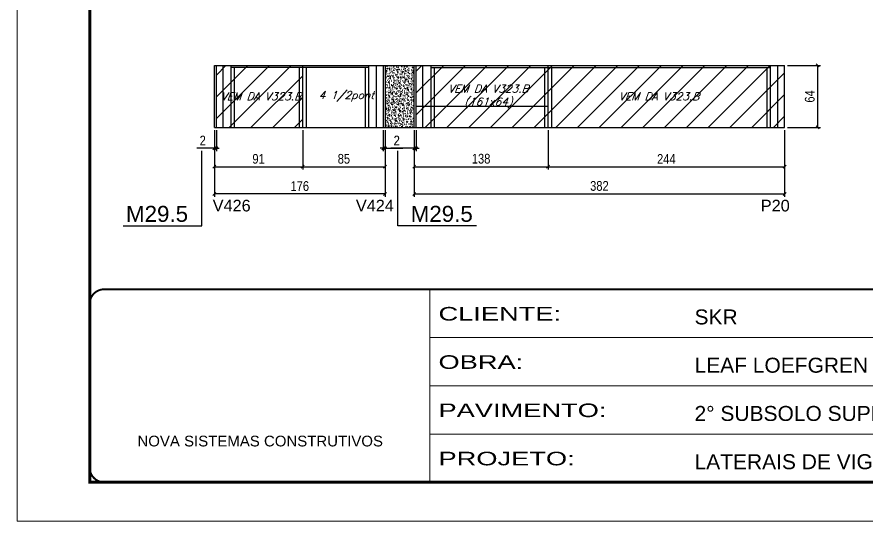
# Model space of a CAD drawing. Extents: x 3309 to 9590, y -2522 to 15424.
# Drawn here: x 4908 to 5784, y 8964 to 9484 of the extents above; entities that cross this region are included whole.
import ezdxf

# ---------------------------------------------------------------- set-up
doc = ezdxf.new("R2010")
doc.units = 0
doc.linetypes.add('CONTINUO', pattern=[0])
doc.linetypes.add('DASHED', pattern=[0.75, 0.5, -0.25])
for name, color, linetype in [('5', 5, 'Continuous'), ('COTA', 241, 'Continuous'), ('NOMENCLATURA', 7, 'Continuous'), ('Painéis', 200, 'Continuous'), ('SARR_2.2x7', 40, 'Continuous'), ('SARR_3.5x7', 81, 'Continuous'), ('texto', 7, 'Continuous')]:
    doc.layers.add(name, color=color, linetype=linetype)
for name, color, linetype, lineweight in [('Folhas', 255, 'Continuous', 9), ('Hachura', 251, 'Continuous', 9), ('SARRAFO DE PRESSAO', 251, 'DASHED', 9)]:
    doc.layers.add(name, color=color, linetype=linetype, lineweight=lineweight)
doc.styles.add('ARIAL', font='arial.ttf')
doc.styles.add('COTA TECNICA', font='techl___.ttf', dxfattribs={"height": 10})
doc.styles.add('Romans', font='romans.shx')
doc.styles.get("Standard").update_dxf_attribs({"font": 'arial.ttf'})
doc.styles.add('Tecnologia', font='')
doc.styles.get('Tecnologia').set_extended_font_data('Forgotten Futurist')
doc.dimstyles.new('PAINEL', dxfattribs={"dimtxt": 10, "dimasz": 3, "dimexe": 3, "dimexo": 3, "dimgap": 3, "dimtad": 1, "dimdec": 1, "dimzin": 12, "dimdsep": 46, "dimtxsty": 'COTA TECNICA', "dimblk1": 'OBLIQUE', "dimblk2": 'OBLIQUE', "dimsah": 1, "dimcen": 0.9, "dimclrd": 4, "dimclre": 4, "dimclrt": 240, "dimadec": 1, "dimazin": 3, "dimtfac": 1, "dimtdec": 1, "dimtmove": 0, "dimatfit": 3, "dimfxl": 1, "dimtolj": 1, "dimtzin": 12, "dimarcsym": 0})

# ---------------------------------------------------------------- blocks, each defined once
blk = doc.blocks.new('9999999999')
at = {"color": 30, "linetype": 'CONTINUO'}
for p, q in [((98564.56, 34230.21), (98564.56, 34429.45)), ((98564.56, 34379.64), (99583.98, 34379.64)), ((98564.56, 34329.83), (99487.98, 34329.83)), ((98564.56, 34280.02), (99487.98, 34280.02))]:
    blk.add_line(p, q, dxfattribs=at)
at = {"color": 30, "linetype": 'CONTINUO', "const_width": 2}
blk.add_lwpolyline([(99583.98, 34230.21), (99583.98, 34414.45, 0.414214), (99568.98, 34429.45), (98228.98, 34429.45, 0.414214), (98213.98, 34414.45), (98213.98, 34245.21, 0.414214), (98228.98, 34230.21), (99583.98, 34230.21)], format="xyb", dxfattribs=at)
at = {"layer": 'Folhas'}
blk.add_lwpolyline([(98138.98, 34190.21), (99623.98, 34190.21), (99623.98, 35240.21), (98138.98, 35240.21)], close=True, dxfattribs=at)
at = {"layer": 'Folhas', "color": 30, "const_width": 3}
blk.add_lwpolyline([(98213.98, 34230.21), (99583.98, 34230.21), (99583.98, 35200.21), (98213.98, 35200.21)], close=True, dxfattribs=at)
at = {"color": 7, "linetype": 'Continuous', "ltscale": 5, "style": 'ARIAL'}
for s, height, p in [('SKR', 15.483, (98837.68, 34393.13)), ('LEAF LOEFGREN', 15.4829, (98837.68, 34343.32)), ('2° SUBSOLO SUPERIOR', 15.4829, (98837.68, 34293.51)), ('NOVA SISTEMAS CONSTRUTIVOS', 11.0592, (98263.19, 34267.21)), ('LATERAIS DE VIGAS', 15.4829, (98837.68, 34243.7))]:
    blk.add_text(s, height=height, dxfattribs=at).set_placement(p)
at = {"layer": 'Folhas', "color": 7, "style": 'Tecnologia', "width": 1.5}
for s, p in [('CLIENTE:', (98573.65, 34397.17)), ('OBRA:', (98573.65, 34347.31)), ('PAVIMENTO:', (98573.65, 34297.5)), ('PROJETO:', (98573.65, 34247.69))]:
    blk.add_text(s, height=14, dxfattribs=at).set_placement(p)
blk = doc.blocks.new('_Oblique')
at = {"color": 0, "linetype": 'ByBlock', "lineweight": -2}
blk.add_line((-0.5, -0.5), (0.5, 0.5), dxfattribs=at)
blk = doc.blocks.new('*D1231')
at = {"layer": 'COTA', "color": 4, "lineweight": -2, "transparency": 16777216}
for p, q in [((5111.48, 9366.9), (5111.48, 9326.29)), ((5202.48, 9366.9), (5202.48, 9326.29)), ((5111.48, 9329.29), (5202.48, 9329.29))]:
    blk.add_line(p, q, dxfattribs=at)
at = {"layer": 'Defpoints', "color": 0, "transparency": 16777216}
for p in [(5111.48, 9369.9, 0), (5202.48, 9369.9, 0), (5202.48, 9329.29)]:
    blk.add_point(p, dxfattribs=at)
at = {"layer": 'COTA', "color": 4, "lineweight": -2, "transparency": 16777216, "xscale": 3, "yscale": 3, "zscale": 3, "rotation": 180}
blk.add_blockref('_Oblique', (5111.48, 9329.29), dxfattribs=at)
at = {"layer": 'COTA', "color": 4, "lineweight": -2, "transparency": 16777216, "xscale": 3, "yscale": 3, "zscale": 3}
blk.add_blockref('_Oblique', (5202.48, 9329.29), dxfattribs=at)
at = {"layer": 'COTA', "color": 240, "transparency": 16777216, "insert": (5156.98, 9337.38), "char_height": 10, "attachment_point": 5, "style": 'COTA TECNICA'}
blk.add_mtext('\\A1;91', dxfattribs=at)
blk = doc.blocks.new('*D1232')
at = {"layer": 'COTA', "color": 4, "lineweight": -2, "transparency": 16777216}
for p, q in [((5202.48, 9366.9), (5202.48, 9326.29)), ((5287.48, 9366.9), (5287.48, 9326.29)), ((5202.48, 9329.29), (5287.48, 9329.29))]:
    blk.add_line(p, q, dxfattribs=at)
at = {"layer": 'Defpoints', "color": 0, "transparency": 16777216}
for p in [(5202.48, 9369.9, 0), (5287.48, 9369.9, 0), (5287.48, 9329.29)]:
    blk.add_point(p, dxfattribs=at)
at = {"layer": 'COTA', "color": 4, "lineweight": -2, "transparency": 16777216, "xscale": 3, "yscale": 3, "zscale": 3, "rotation": 180}
blk.add_blockref('_Oblique', (5202.48, 9329.29), dxfattribs=at)
at = {"layer": 'COTA', "color": 4, "lineweight": -2, "transparency": 16777216, "xscale": 3, "yscale": 3, "zscale": 3}
blk.add_blockref('_Oblique', (5287.48, 9329.29), dxfattribs=at)
at = {"layer": 'COTA', "color": 240, "transparency": 16777216, "insert": (5244.98, 9337.42), "char_height": 10, "attachment_point": 5, "style": 'COTA TECNICA'}
blk.add_mtext('\\A1;85', dxfattribs=at)
blk = doc.blocks.new('*D1233')
at = {"layer": 'COTA', "color": 4, "lineweight": -2, "transparency": 16777216}
for p, q in [((5111.48, 9366.9), (5111.48, 9298.19)), ((5287.48, 9366.9), (5287.48, 9298.19)), ((5287.48, 9301.19), (5111.48, 9301.19))]:
    blk.add_line(p, q, dxfattribs=at)
at = {"layer": 'Defpoints', "color": 0, "transparency": 16777216}
for p in [(5111.48, 9369.9, 0), (5287.48, 9369.9, 0), (5111.48, 9301.19)]:
    blk.add_point(p, dxfattribs=at)
at = {"layer": 'COTA', "color": 4, "lineweight": -2, "transparency": 16777216, "xscale": 3, "yscale": 3, "zscale": 3, "rotation": 180}
blk.add_blockref('_Oblique', (5111.48, 9301.19), dxfattribs=at)
at = {"layer": 'COTA', "color": 4, "lineweight": -2, "transparency": 16777216, "xscale": 3, "yscale": 3, "zscale": 3}
blk.add_blockref('_Oblique', (5287.48, 9301.19), dxfattribs=at)
at = {"layer": 'COTA', "color": 240, "transparency": 16777216, "insert": (5199.48, 9309.3), "char_height": 10, "attachment_point": 5, "style": 'COTA TECNICA'}
blk.add_mtext('\\A1;176', dxfattribs=at)
blk = doc.blocks.new('*D1234')
at = {"layer": 'COTA', "color": 4, "lineweight": -2, "transparency": 16777216}
for p, q in [((5111.48, 9366.9), (5111.48, 9345.36)), ((5113.48, 9366.9), (5113.48, 9345.36)), ((5111.48, 9348.36), (5093.37, 9348.36)), ((5113.48, 9348.36), (5111.48, 9348.36)), ((5113.48, 9348.36), (5116.48, 9348.36))]:
    blk.add_line(p, q, dxfattribs=at)
at = {"layer": 'Defpoints', "color": 0, "transparency": 16777216}
for p in [(5111.48, 9369.9), (5113.48, 9369.9), (5111.48, 9348.36)]:
    blk.add_point(p, dxfattribs=at)
at = {"layer": 'COTA', "color": 4, "lineweight": -2, "transparency": 16777216, "xscale": 3, "yscale": 3, "zscale": 3}
blk.add_blockref('_Oblique', (5111.48, 9348.36), dxfattribs=at)
at = {"layer": 'COTA', "color": 4, "lineweight": -2, "transparency": 16777216, "xscale": 3, "yscale": 3, "zscale": 3, "rotation": 180}
blk.add_blockref('_Oblique', (5113.48, 9348.36), dxfattribs=at)
at = {"layer": 'COTA', "color": 240, "transparency": 16777216, "insert": (5099.42, 9356.36), "char_height": 10, "attachment_point": 5, "style": 'COTA TECNICA'}
blk.add_mtext('\\A1;2', dxfattribs=at)
blk = doc.blocks.new('*D1235')
at = {"layer": 'COTA', "color": 4, "lineweight": -2, "transparency": 16777216}
for p, q in [((5285.48, 9366.9), (5285.48, 9345.36)), ((5287.48, 9366.9), (5287.48, 9345.36)), ((5285.48, 9348.36), (5282.48, 9348.36)), ((5285.48, 9348.36), (5287.48, 9348.36)), ((5287.48, 9348.36), (5305.59, 9348.36))]:
    blk.add_line(p, q, dxfattribs=at)
at = {"layer": 'Defpoints', "color": 0, "transparency": 16777216}
for p in [(5285.48, 9369.9), (5287.48, 9369.9), (5287.48, 9348.36)]:
    blk.add_point(p, dxfattribs=at)
at = {"layer": 'COTA', "color": 4, "lineweight": -2, "transparency": 16777216, "xscale": 3, "yscale": 3, "zscale": 3}
blk.add_blockref('_Oblique', (5285.48, 9348.36), dxfattribs=at)
at = {"layer": 'COTA', "color": 4, "lineweight": -2, "transparency": 16777216, "xscale": 3, "yscale": 3, "zscale": 3, "rotation": 180}
blk.add_blockref('_Oblique', (5287.48, 9348.36), dxfattribs=at)
at = {"layer": 'COTA', "color": 240, "transparency": 16777216, "insert": (5299.54, 9356.36), "char_height": 10, "attachment_point": 5, "style": 'COTA TECNICA'}
blk.add_mtext('\\A1;2', dxfattribs=at)
blk = doc.blocks.new('*D1236')
at = {"layer": 'COTA', "color": 4, "linetype": 'ByBlock', "lineweight": -2, "transparency": 16777216}
for p, q in [((5317.48, 9366.9), (5317.48, 9326.29)), ((5455.48, 9366.9), (5455.48, 9326.29)), ((5317.48, 9329.29), (5455.48, 9329.29))]:
    blk.add_line(p, q, dxfattribs=at)
at = {"layer": 'Defpoints', "color": 0, "linetype": 'ByBlock', "transparency": 16777216}
for p in [(5317.48, 9369.9), (5455.48, 9369.9), (5455.48, 9329.29)]:
    blk.add_point(p, dxfattribs=at)
at = {"layer": 'COTA', "color": 4, "linetype": 'ByBlock', "lineweight": -2, "transparency": 16777216, "xscale": 3, "yscale": 3, "zscale": 3, "rotation": 180}
blk.add_blockref('_Oblique', (5317.48, 9329.29), dxfattribs=at)
at = {"layer": 'COTA', "color": 4, "linetype": 'ByBlock', "lineweight": -2, "transparency": 16777216, "xscale": 3, "yscale": 3, "zscale": 3}
blk.add_blockref('_Oblique', (5455.48, 9329.29), dxfattribs=at)
at = {"layer": 'COTA', "color": 240, "linetype": 'ByBlock', "transparency": 16777216, "insert": (5386.48, 9337.53), "char_height": 10, "attachment_point": 5, "style": 'COTA TECNICA'}
blk.add_mtext('\\A1;138', dxfattribs=at)
blk = doc.blocks.new('*D1237')
at = {"layer": 'COTA', "color": 4, "linetype": 'ByBlock', "lineweight": -2, "transparency": 16777216}
for p, q in [((5455.48, 9366.9), (5455.48, 9326.29)), ((5699.48, 9366.9), (5699.48, 9326.29)), ((5455.48, 9329.29), (5699.48, 9329.29))]:
    blk.add_line(p, q, dxfattribs=at)
at = {"layer": 'Defpoints', "color": 0, "linetype": 'ByBlock', "transparency": 16777216}
for p in [(5455.48, 9369.9), (5699.48, 9369.9), (5699.48, 9329.29)]:
    blk.add_point(p, dxfattribs=at)
at = {"layer": 'COTA', "color": 4, "linetype": 'ByBlock', "lineweight": -2, "transparency": 16777216, "xscale": 3, "yscale": 3, "zscale": 3, "rotation": 180}
blk.add_blockref('_Oblique', (5455.48, 9329.29), dxfattribs=at)
at = {"layer": 'COTA', "color": 4, "linetype": 'ByBlock', "lineweight": -2, "transparency": 16777216, "xscale": 3, "yscale": 3, "zscale": 3}
blk.add_blockref('_Oblique', (5699.48, 9329.29), dxfattribs=at)
at = {"layer": 'COTA', "color": 240, "linetype": 'ByBlock', "transparency": 16777216, "insert": (5577.48, 9337.37), "char_height": 10, "attachment_point": 5, "style": 'COTA TECNICA'}
blk.add_mtext('\\A1;244', dxfattribs=at)
blk = doc.blocks.new('*D1238')
at = {"layer": 'COTA', "color": 4, "lineweight": -2, "transparency": 16777216}
for p, q in [((5317.48, 9366.9), (5317.48, 9298.19)), ((5699.48, 9366.9), (5699.48, 9298.19)), ((5317.48, 9301.19), (5699.48, 9301.19))]:
    blk.add_line(p, q, dxfattribs=at)
at = {"layer": 'Defpoints', "color": 0, "transparency": 16777216}
for p in [(5317.48, 9369.9), (5699.48, 9369.9), (5699.48, 9301.19)]:
    blk.add_point(p, dxfattribs=at)
at = {"layer": 'COTA', "color": 4, "lineweight": -2, "transparency": 16777216, "xscale": 3, "yscale": 3, "zscale": 3, "rotation": 180}
blk.add_blockref('_Oblique', (5317.48, 9301.19), dxfattribs=at)
at = {"layer": 'COTA', "color": 4, "lineweight": -2, "transparency": 16777216, "xscale": 3, "yscale": 3, "zscale": 3}
blk.add_blockref('_Oblique', (5699.48, 9301.19), dxfattribs=at)
at = {"layer": 'COTA', "color": 240, "transparency": 16777216, "insert": (5508.48, 9309.44), "char_height": 10, "attachment_point": 5, "style": 'COTA TECNICA'}
blk.add_mtext('\\A1;382', dxfattribs=at)
blk = doc.blocks.new('*D1239')
at = {"layer": 'COTA', "color": 4, "lineweight": -2, "transparency": 16777216}
for p, q in [((5317.48, 9366.9), (5317.48, 9345.36)), ((5319.48, 9366.9), (5319.48, 9345.36)), ((5317.48, 9348.36), (5293.31, 9348.36)), ((5319.48, 9348.36), (5317.48, 9348.36)), ((5319.48, 9348.36), (5322.48, 9348.36))]:
    blk.add_line(p, q, dxfattribs=at)
at = {"layer": 'Defpoints', "color": 0, "transparency": 16777216}
for p in [(5317.48, 9369.9), (5319.48, 9369.9), (5317.48, 9348.36)]:
    blk.add_point(p, dxfattribs=at)
at = {"layer": 'COTA', "color": 4, "lineweight": -2, "transparency": 16777216, "xscale": 3, "yscale": 3, "zscale": 3}
blk.add_blockref('_Oblique', (5317.48, 9348.36), dxfattribs=at)
at = {"layer": 'COTA', "color": 4, "lineweight": -2, "transparency": 16777216, "xscale": 3, "yscale": 3, "zscale": 3, "rotation": 180}
blk.add_blockref('_Oblique', (5319.48, 9348.36), dxfattribs=at)
at = {"layer": 'COTA', "color": 240, "transparency": 16777216, "insert": (5299.37, 9356.36), "char_height": 10, "attachment_point": 5, "style": 'COTA TECNICA'}
blk.add_mtext('\\A1;2', dxfattribs=at)
blk = doc.blocks.new('*D1240')
at = {"layer": 'COTA', "color": 4, "lineweight": -2, "transparency": 16777216}
for p, q in [((5702.48, 9433.9), (5736.57, 9433.9)), ((5733.57, 9369.9), (5733.57, 9433.9)), ((5702.48, 9369.9), (5736.57, 9369.9))]:
    blk.add_line(p, q, dxfattribs=at)
at = {"layer": 'Defpoints', "color": 0, "transparency": 16777216}
for p in [(5699.48, 9433.9), (5733.57, 9433.9), (5699.48, 9369.9)]:
    blk.add_point(p, dxfattribs=at)
at = {"layer": 'COTA', "color": 4, "lineweight": -2, "transparency": 16777216, "xscale": 3, "yscale": 3, "zscale": 3}
for p, rotation in [((5733.57, 9433.9), 90), ((5733.57, 9369.9), 270)]:
    blk.add_blockref('_Oblique', p, dxfattribs=dict(at, rotation=rotation))
at = {"layer": 'COTA', "color": 240, "transparency": 16777216, "insert": (5725.47, 9401.9), "char_height": 10, "attachment_point": 5, "rotation": 90, "style": 'COTA TECNICA'}
blk.add_mtext('\\A1;64', dxfattribs=at)

msp = doc.modelspace()

# ---------------------------------------------------------------- hatches: boundary and pattern name
at = {"layer": 'COTA'}
h = msp.add_hatch(dxfattribs=at)
h.set_pattern_fill('AR-CONC', color=256, scale=0.03)
h.paths.add_polyline_path([(5317.48, 9433.9), (5287.48, 9433.9), (5287.48, 9369.9), (5317.48, 9369.9)])
at = {"layer": 'Hachura', "linetype": 'ByBlock'}
h = msp.add_hatch(dxfattribs=at)
h.set_pattern_fill('ANSI31', color=256, scale=5)
h.paths.add_polyline_path([(5202.48, 9433.9), (5113.48, 9433.9), (5113.48, 9369.9), (5202.48, 9369.9)])
h.paths.add_polyline_path([(5455.48, 9433.9), (5319.48, 9433.9), (5319.48, 9369.9), (5455.48, 9369.9)])
h.paths.add_polyline_path([(5699.48, 9433.9), (5455.48, 9433.9), (5455.48, 9369.9), (5699.48, 9369.9)])

# ---------------------------------------------------------------- linework, layer by layer
at = {"layer": 'COTA'}
for p, q in [((5287.48, 9433.9), (5317.48, 9433.9)), ((5287.48, 9369.9), (5317.48, 9369.9))]:
    msp.add_line(p, q, dxfattribs=at)
at = {"layer": 'NOMENCLATURA', "linetype": 'Continuous'}
for p, q in [((5098.31, 9268.22), (5098.31, 9345.85)), ((5300.65, 9268.22), (5300.65, 9345.85)), ((5017.2, 9268.22), (5098.31, 9268.22)), ((5381.76, 9268.22), (5300.65, 9268.22))]:
    msp.add_line(p, q, dxfattribs=at)
at = {"layer": 'Painéis', "linetype": 'ByBlock'}
for p, q in [((5111.48, 9433.9), (5287.48, 9433.9)), ((5111.48, 9369.9), (5111.48, 9433.9)), ((5113.48, 9369.9), (5113.48, 9433.9)), ((5202.48, 9369.9), (5202.48, 9433.9)), ((5285.48, 9433.9), (5285.48, 9369.9)), ((5287.48, 9433.9), (5287.48, 9369.9)), ((5317.48, 9433.9), (5699.48, 9433.9)), ((5317.48, 9369.9), (5317.48, 9433.9)), ((5319.48, 9369.9), (5319.48, 9433.9)), ((5455.48, 9369.9), (5455.48, 9433.9)), ((5699.48, 9369.9), (5699.48, 9433.9)), ((5319.48, 9392), (5455.48, 9392)), ((5111.48, 9369.9), (5287.48, 9369.9)), ((5317.48, 9369.9), (5699.48, 9369.9))]:
    msp.add_line(p, q, dxfattribs=at)
at = {"layer": 'SARR_2.2x7', "linetype": 'Continuous'}
for p, q in [((5120.48, 9369.9), (5120.48, 9433.9)), ((5278.48, 9369.9), (5278.48, 9433.9)), ((5326.48, 9369.9), (5326.48, 9433.9)), ((5692.48, 9369.9), (5692.48, 9433.9)), ((5202.48, 9431.7), (5128.48, 9431.7)), ((5270.48, 9431.7), (5202.48, 9431.7)), ((5334.48, 9431.7), (5455.48, 9431.7)), ((5455.48, 9431.7), (5684.48, 9431.7))]:
    msp.add_line(p, q, dxfattribs=at)
at = {"layer": 'SARR_3.5x7'}
for p, q in [((5128.48, 9433.9), (5128.48, 9369.9)), ((5270.48, 9433.9), (5270.48, 9369.9)), ((5334.48, 9433.9), (5334.48, 9369.9)), ((5684.48, 9433.9), (5684.48, 9369.9)), ((5131.98, 9431.7), (5131.98, 9369.9)), ((5198.98, 9431.7), (5198.98, 9369.9)), ((5205.98, 9431.7), (5205.98, 9369.9)), ((5266.98, 9431.7), (5266.98, 9369.9)), ((5337.98, 9431.7), (5337.98, 9369.9)), ((5451.98, 9431.7), (5451.98, 9369.9)), ((5458.98, 9431.7), (5458.98, 9369.9)), ((5680.98, 9431.7), (5680.98, 9369.9))]:
    msp.add_line(p, q, dxfattribs=at)

# ---------------------------------------------------------------- block references
at = {"layer": 'SARRAFO DE PRESSAO', "color": 6, "linetype": 'ByBlock'}
msp.add_blockref('9999999999', (-93231.11, -25226.65), dxfattribs=at)

# ---------------------------------------------------------------- texts
at = {"layer": '5', "linetype": 'Continuous'}
for s, p in [('V426', (5109.7, 9283.18, 0)), ('V424', (5257.35, 9283.18, 0)), ('P20', (5674.93, 9283.18, 0))]:
    msp.add_text(s, height=12, rotation=0.00004, dxfattribs=at).set_placement(p)
at = {"layer": 'NOMENCLATURA', "linetype": 'Continuous'}
for p in [(5020.26, 9272.42), (5313.85, 9272.42)]:
    msp.add_text('M29.5', height=16.5, dxfattribs=at).set_placement(p)
at = {"layer": 'texto', "color": 2, "char_height": 8, "attachment_point": 5, "style": 'Romans'}
for s, insert in [('{\\Q19;\\C256;VEM DA V323.B}', (5159.48, 9401.9)), ('{\\Q19;\\C256;4 1/2pont}', (5247.48, 9401.9)), ('{\\Q19;\\C256;VEM DA V323.B\\P(161x64)}', (5393.98, 9401.9)), ('{\\Q19;\\C256;VEM DA V323.B}', (5569.98, 9401.9))]:
    msp.add_mtext(s, dxfattribs=dict(at, insert=insert))

# ---------------------------------------------------------------- dimensions: what is measured, and where the dimension line sits
at = {"layer": 'COTA'}
for base, p1, p2, angle, picture, middle in [((5733.57, 9433.9), (5699.48, 9369.9), (5699.48, 9433.9), 90, '*D1240', (5725.47, 9401.9)), ((5287.48, 9348.36), (5285.48, 9369.9), (5287.48, 9369.9), 180, '*D1235', (5299.54, 9356.36))]:
    dim = msp.add_linear_dim(base=base, p1=p1, p2=p2, angle=angle, dimstyle='PAINEL', dxfattribs=at)
    dim.commit()
    dim.dimension.update_dxf_attribs({"geometry": picture, "text_midpoint": middle})
for base, p1, p2, picture, middle in [((5111.48, 9348.36), (5113.48, 9369.9), (5111.48, 9369.9), '*D1234', (5099.42, 9356.36)), ((5202.48, 9329.29, 0), (5111.48, 9369.9), (5202.48, 9369.9), '*D1231', (5156.98, 9337.38, 0)), ((5111.48, 9301.19, 0), (5287.48, 9369.9), (5111.48, 9369.9), '*D1233', (5199.48, 9309.3, 0)), ((5699.48, 9301.19), (5317.48, 9369.9), (5699.48, 9369.9), '*D1238', (5508.48, 9309.44))]:
    dim = msp.add_linear_dim(base=base, p1=p1, p2=p2, dimstyle='PAINEL', dxfattribs=at)
    dim.commit()
    dim.dimension.update_dxf_attribs({"geometry": picture, "text_midpoint": middle})
dim = msp.add_linear_dim(base=(5287.48, 9329.29, 0), p1=(5202.48, 9369.9), p2=(5287.48, 9369.9), dimstyle='PAINEL', override={"dimtmove": 1}, dxfattribs=at)
dim.commit()
dim.dimension.update_dxf_attribs({"geometry": '*D1232', "text_midpoint": (5244.98, 9337.42, 0)})
dim = msp.add_linear_dim(base=(5317.48, 9348.36), p1=(5319.48, 9369.9), p2=(5317.48, 9369.9), dimstyle='PAINEL', dxfattribs=at)
dim.commit()
dim.dimension.update_dxf_attribs({"geometry": '*D1239', "text_midpoint": (5299.37, 9348.36), "dimtype": 160})
at = {"layer": 'COTA', "linetype": 'ByBlock'}
dim = msp.add_linear_dim(base=(5455.48, 9329.29), p1=(5317.48, 9369.9), p2=(5455.48, 9369.9), angle=0, dimstyle='PAINEL', dxfattribs=at)
dim.commit()
dim.dimension.update_dxf_attribs({"geometry": '*D1236', "text_midpoint": (5386.48, 9337.53)})
dim = msp.add_linear_dim(base=(5699.48, 9329.29), p1=(5455.48, 9369.9), p2=(5699.48, 9369.9), angle=0, dimstyle='PAINEL', override={"dimtmove": 1}, dxfattribs=at)
dim.commit()
dim.dimension.update_dxf_attribs({"geometry": '*D1237', "text_midpoint": (5577.48, 9337.37)})

doc.saveas('drawing.dxf')
